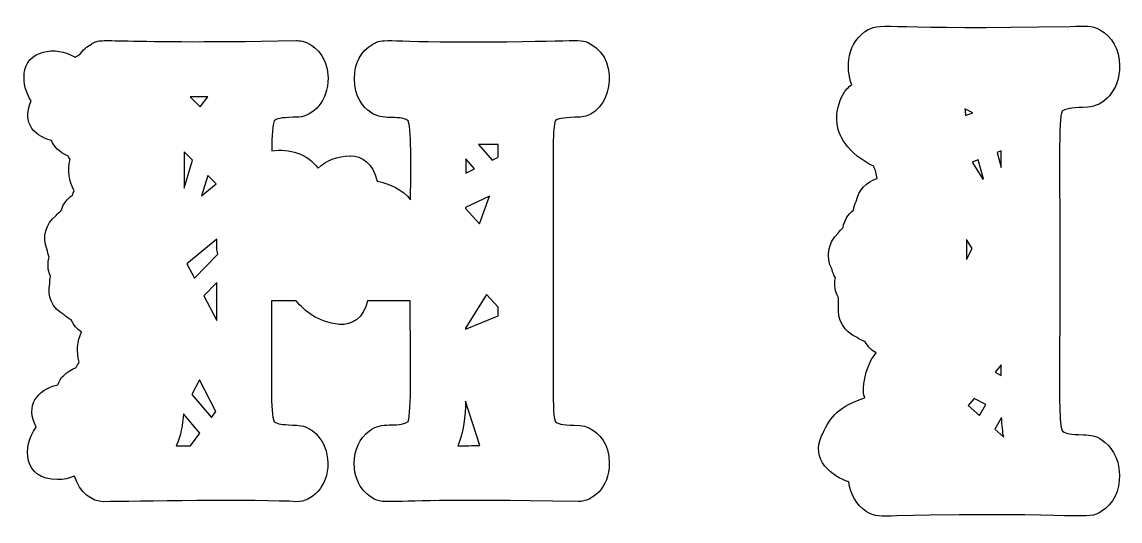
# Model space of a CAD drawing. Header units: millimetres. Extents: x -471 to 1551, y -2688 to 316.
# Drawn here: x 742.4 to 1016.5, y 21.9 to 146.4 of the extents above; entities that cross this region are included whole.
import ezdxf

# ---------------------------------------------------------------- set-up
doc = ezdxf.new("R2010")
doc.units = ezdxf.units.MM
doc.header["$MEASUREMENT"] = 0
doc.layers.add('Layer 1', color=7, linetype='Continuous')

msp = doc.modelspace()

# ---------------------------------------------------------------- linework, layer by layer
at = {"layer": 'Layer 1', "color": 250}
for points, knots in [([(1012.0268, 42.0952), (1010.4602, 43.2747), (1009.1517, 43.33), (1007.3272, 43.4222), (1007.3272, 43.4222), (1004.102, 43.5696), (1003.2174, 43.6249), (1002.0932, 44.3436), (1002.0932, 44.3436), (1001.2638, 46.3893), (1001.356, 51.4574), (1001.4112, 65.7588), (1001.4112, 65.7588), (1001.5587, 116.4402), (1001.0058, 121.5268), (1002.0747, 124.1438), (1002.0747, 124.1438), (1003.4938, 125.0469), (1004.9313, 124.9731), (1008.4697, 125.1205), (1008.4697, 125.1205), (1012.1188, 125.268), (1016.4866, 129.175), (1016.3576, 135.4964), (1016.3576, 135.4964), (1016.2839, 139.514), (1014.5331, 142.7023), (1011.4185, 144.4347), (1011.4185, 144.4347), (1009.4281, 145.6511), (1007.8247, 145.3562), (1004.1204, 145.2825), (1004.1204, 145.2825), (959.1891, 144.3242), (956.9038, 146.3698), (953.6233, 144.4716), (953.6233, 144.4716), (948.2972, 141.5044), (947.8733, 134.7776), (949.5136, 130.7231), (949.5136, 130.7231), (948.6289, 130.1333), (947.8918, 129.3409), (947.3757, 128.3826), (947.3757, 128.3826), (945.0535, 124.1253), (945.2563, 119.5917), (947.9286, 115.961), (947.9286, 115.961), (949.3477, 114.0259), (952.02, 111.6485), (954.9871, 110.4322), (954.9871, 110.4322), (955.411, 109.4738), (955.6874, 108.4049), (955.8902, 107.336), (955.8902, 107.336), (953.2363, 106.5988), (951.1906, 104.4241), (950.6378, 101.6413), (950.6378, 101.6413), (950.2876, 100.9593), (950.048, 100.2222), (949.919, 99.4666), (949.919, 99.4666), (948.4999, 98.3055), (947.6522, 96.8864), (947.3389, 95.154), (947.3389, 95.154), (946.8781, 94.7117), (946.4727, 94.2141), (946.1225, 93.6796), (946.1225, 93.6796), (943.5791, 91.3759), (942.9341, 87.6716), (944.5928, 84.6307), (944.5928, 84.6307), (944.7587, 83.8935), (945.0351, 83.1748), (945.4222, 82.5297), (945.4222, 82.5297), (945.072, 80.742), (945.3485, 79.0465), (946.2146, 77.5353), (946.2146, 77.5353), (946.1409, 76.8903), (946.1409, 76.2452), (946.2331, 75.6002), (946.2331, 75.6002), (945.7723, 72.1723), (947.689, 68.984), (950.8405, 67.7123), (950.8405, 67.7123), (951.4486, 67.2515), (952.1306, 66.8645), (952.8677, 66.6065), (952.8677, 66.6065), (953.5497, 65.3901), (954.4343, 64.4687), (955.5769, 63.8237), (955.5769, 63.8237), (953.8077, 61.6306), (952.8309, 58.9398), (952.4623, 55.3461), (952.4623, 55.3461), (952.3701, 54.4246), (952.4623, 53.5215), (952.7387, 52.6922), (952.7387, 52.6922), (952.7203, 52.6554), (952.7019, 52.6369), (952.7019, 52.6001), (952.7019, 52.6001), (946.528, 50.5912), (944.2243, 48.2138), (942.1233, 43.4406), (942.1233, 43.4406), (942.0311, 43.2379), (941.9574, 43.0351), (941.8653, 42.8692), (941.8653, 42.8692), (940.741, 40.4734), (941.1097, 37.6352), (942.8236, 35.6264), (942.8236, 35.6264), (944.4638, 33.6913), (946.5095, 32.346), (948.7763, 31.7009), (948.7763, 31.7009), (949.1633, 28.4758), (950.693, 26.0431), (953.1257, 24.3107), (953.1257, 24.3107), (955.1898, 22.8363), (956.7932, 23.1127), (960.7003, 23.2049), (960.7003, 23.2049), (1007.8617, 24.2185), (1008.3408, 21.9148), (1011.7871, 24.2738), (1011.7871, 24.2738), (1014.8096, 26.2274), (1016.4314, 29.471), (1016.3392, 33.4149), (1016.3392, 33.4149), (1016.2472, 38.1328), (1013.9435, 40.7314), (1012.0268, 42.0952)], [0, 0, 0, 0, 0.02631579, 0.02631579, 0.02631579, 0.02631579, 0.05263158, 0.05263158, 0.05263158, 0.05263158, 0.07894737, 0.07894737, 0.07894737, 0.07894737, 0.10526316, 0.10526316, 0.10526316, 0.10526316, 0.13157895, 0.13157895, 0.13157895, 0.13157895, 0.15789474, 0.15789474, 0.15789474, 0.15789474, 0.18421053, 0.18421053, 0.18421053, 0.18421053, 0.21052632, 0.21052632, 0.21052632, 0.21052632, 0.23684211, 0.23684211, 0.23684211, 0.23684211, 0.26315789, 0.26315789, 0.26315789, 0.26315789, 0.28947368, 0.28947368, 0.28947368, 0.28947368, 0.31578947, 0.31578947, 0.31578947, 0.31578947, 0.34210526, 0.34210526, 0.34210526, 0.34210526, 0.36842105, 0.36842105, 0.36842105, 0.36842105, 0.39473684, 0.39473684, 0.39473684, 0.39473684, 0.42105263, 0.42105263, 0.42105263, 0.42105263, 0.44736842, 0.44736842, 0.44736842, 0.44736842, 0.47368421, 0.47368421, 0.47368421, 0.47368421, 0.5, 0.5, 0.5, 0.5, 0.52631579, 0.52631579, 0.52631579, 0.52631579, 0.55263158, 0.55263158, 0.55263158, 0.55263158, 0.57894737, 0.57894737, 0.57894737, 0.57894737, 0.60526316, 0.60526316, 0.60526316, 0.60526316, 0.63157895, 0.63157895, 0.63157895, 0.63157895, 0.65789474, 0.65789474, 0.65789474, 0.65789474, 0.68421053, 0.68421053, 0.68421053, 0.68421053, 0.71052632, 0.71052632, 0.71052632, 0.71052632, 0.73684211, 0.73684211, 0.73684211, 0.73684211, 0.76315789, 0.76315789, 0.76315789, 0.76315789, 0.78947368, 0.78947368, 0.78947368, 0.78947368, 0.81578947, 0.81578947, 0.81578947, 0.81578947, 0.84210526, 0.84210526, 0.84210526, 0.84210526, 0.86842105, 0.86842105, 0.86842105, 0.86842105, 0.89473684, 0.89473684, 0.89473684, 0.89473684, 0.92105263, 0.92105263, 0.92105263, 0.92105263, 0.94736842, 0.94736842, 0.94736842, 0.94736842, 1, 1, 1, 1]), ([(884.468, 44.8238), (884.3022, 44.8975), (883.3807, 45.6163), (881.6667, 45.7084), (881.6667, 45.7084), (877.4647, 45.9665), (876.7091, 45.8743), (875.548, 46.6115), (875.548, 46.6115), (874.6081, 49.3207), (875.1057, 52.6564), (874.9583, 101.2922), (874.9583, 101.2922), (874.9214, 114.4694), (874.8293, 119.7218), (875.548, 121.7675), (875.548, 121.7675), (876.7828, 122.5416), (877.778, 122.431), (881.7404, 122.6706), (881.7404, 122.6706), (889.2965, 123.1314), (892.1715, 136.4744), (884.3758, 140.8606), (884.3758, 140.8606), (881.7956, 142.4087), (882.5329, 141.4136), (854.0407, 141.4136), (854.0407, 141.4136), (831.9988, 141.4136), (832.5149, 142.3903), (829.9716, 140.8606), (829.9716, 140.8606), (826.9859, 139.1836), (825.3458, 136.1427), (825.3458, 132.254), (825.3458, 132.254), (825.3458, 127.6466), (827.5389, 125.1402), (829.4003, 123.8501), (829.4003, 123.8501), (832.4043, 121.6017), (836.1824, 123.3525), (838.7809, 121.7491), (838.7809, 121.7491), (839.7209, 119.0768), (839.3891, 107.6136), (839.3707, 102.0478), (839.3707, 102.0478), (837.3618, 104.5727), (834.2288, 106.0655), (831.0405, 106.6553), (831.0405, 106.6553), (829.9532, 111.1705), (827.2624, 113.0135), (824.369, 113.0135), (824.369, 113.0135), (824.3137, 113.0135), (824.2215, 113.0135), (824.2031, 113.0135), (824.2031, 113.0135), (821.0701, 112.9213), (818.3241, 111.8524), (816.2968, 109.9357), (816.2968, 109.9357), (813.4955, 113.4927), (809.2014, 114.8933), (804.7046, 114.2483), (804.7046, 114.2483), (804.7046, 115.8701), (804.7231, 120.2563), (805.3312, 121.7491), (805.3312, 121.7491), (806.5845, 122.5601), (807.4138, 122.4311), (811.4683, 122.6706), (811.4683, 122.6706), (814.8593, 122.8733), (818.877, 126.5777), (818.7664, 132.4383), (818.7664, 132.4383), (818.6374, 138.9439), (814.0668, 140.8237), (813.9931, 140.9343), (813.9931, 140.9343), (812.4819, 141.8005), (810.9154, 141.7268), (810.897, 141.7268), (810.897, 141.7268), (760.75, 140.7869), (762.8509, 142.7773), (759.6995, 140.879), (759.6995, 140.879), (758.5568, 140.234), (757.5616, 139.331), (756.806, 138.262), (756.806, 138.262), (756.3821, 138.0777), (755.995, 137.8382), (755.6265, 137.5617), (755.6265, 137.5617), (750.7242, 140.621), (743.4445, 139.2756), (742.91, 133.5256), (742.91, 133.5256), (742.6889, 131.1297), (743.3155, 128.697), (744.6608, 126.7251), (744.6608, 126.7251), (742.4493, 121.9702), (744.6608, 118.1), (749.7658, 116.7916), (749.7658, 116.7916), (750.3556, 115.2803), (751.5166, 113.935), (753.9125, 112.9398), (753.9125, 112.9398), (754.0046, 112.7001), (754.1705, 112.3868), (754.3548, 112.0736), (754.3548, 112.0736), (753.6913, 109.4382), (754.06, 106.6737), (755.4053, 104.2963), (755.4053, 104.2963), (755.2394, 103.9277), (755.092, 103.5592), (754.9998, 103.1721), (754.9998, 103.1721), (753.6176, 102.2875), (752.604, 100.9237), (752.1616, 99.3387), (752.1616, 99.3387), (751.7009, 98.9886), (751.277, 98.5647), (750.89, 98.0671), (750.89, 98.0671), (748.3098, 96.1504), (747.3515, 92.7594), (748.6048, 89.7554), (748.6048, 89.7554), (748.6969, 89.055), (748.8812, 88.3547), (749.1761, 87.7097), (749.1761, 87.7097), (748.6785, 86.1431), (748.7706, 84.4476), (749.4525, 82.9548), (749.4525, 82.9548), (749.3235, 82.365), (749.2682, 81.7569), (749.2867, 81.1671), (749.2867, 81.1671), (748.5495, 78.0894), (749.9686, 74.8273), (752.8805, 73.316), (752.8805, 73.316), (753.4149, 72.8184), (754.0047, 72.4129), (754.6497, 72.1181), (754.6497, 72.1181), (755.1657, 70.8465), (756.0688, 69.7775), (757.2114, 69.0588), (757.2114, 69.0588), (756.1425, 66.7182), (755.9214, 64.0643), (756.6217, 61.5579), (756.6217, 61.5579), (756.3821, 61.1525), (756.1057, 60.618), (755.9214, 60.1757), (755.9214, 60.1757), (753.1385, 59.1068), (751.8484, 57.5403), (751.2955, 55.8448), (751.2955, 55.8448), (746.0247, 54.6653), (743.1681, 50.7029), (745.8957, 45.303), (745.8957, 45.303), (742.3572, 40.4744), (742.652, 32.2364), (751.2219, 32.2364), (751.2219, 32.2364), (752.7146, 32.2364), (754.1522, 32.5312), (755.4975, 33.121), (755.4975, 33.121), (756.6586, 29.0112), (759.9206, 26.7259), (762.7219, 26.7259), (762.7219, 26.7259), (762.7219, 26.7259), (762.8141, 26.7259), (762.8141, 26.7259), (762.8141, 26.7259), (769.6146, 26.8365), (801.7927, 27.3341), (811.0075, 26.7259), (811.0075, 26.7259), (814.5275, 26.7259), (818.8401, 30.375), (818.7111, 36.4015), (818.7111, 36.4015), (818.6005, 42.1515), (814.6935, 45.561), (811.3945, 45.7637), (811.3945, 45.7637), (810.8416, 45.8005), (810.344, 45.819), (809.8464, 45.8558), (809.8464, 45.8558), (807.1557, 46.0217), (806.3632, 45.9848), (805.2943, 46.6852), (805.2943, 46.6852), (804.2991, 49.1179), (804.7414, 56.2501), (804.6862, 76.8176), (804.6862, 76.8176), (804.6862, 76.8176), (810.7864, 76.8177), (810.7864, 76.8177), (810.7864, 76.8177), (812.9243, 74.2743), (816.0757, 71.5099), (821.5677, 70.957), (821.5677, 70.957), (824.7745, 70.6252), (827.7232, 72.5973), (828.5894, 76.8177), (828.5894, 76.8177), (828.5894, 76.8177), (839.297, 76.8177), (839.297, 76.8177), (839.297, 76.8177), (839.2786, 60.1757), (839.684, 49.5049), (838.7441, 46.7221), (838.7441, 46.7221), (835.9612, 45.0081), (832.1463, 46.9432), (829.1054, 44.4368), (829.1054, 44.4368), (826.6174, 42.5201), (825.3089, 39.7004), (825.3089, 36.2541), (825.3089, 36.2541), (825.3089, 30.2644), (829.5109, 26.7629), (832.9757, 26.7629), (832.9757, 26.7629), (840.7898, 26.7629), (845.471, 27.3895), (881.2612, 26.7629), (881.2612, 26.7629), (884.7813, 26.7629), (888.9648, 30.1723), (888.9648, 36.291), (888.9648, 36.291), (888.9833, 41.4512), (886.1635, 43.8655), (884.468, 44.8238)], [0, 0, 0, 0, 0.01492537, 0.01492537, 0.01492537, 0.01492537, 0.02985075, 0.02985075, 0.02985075, 0.02985075, 0.04477612, 0.04477612, 0.04477612, 0.04477612, 0.05970149, 0.05970149, 0.05970149, 0.05970149, 0.07462687, 0.07462687, 0.07462687, 0.07462687, 0.08955224, 0.08955224, 0.08955224, 0.08955224, 0.10447761, 0.10447761, 0.10447761, 0.10447761, 0.11940299, 0.11940299, 0.11940299, 0.11940299, 0.13432836, 0.13432836, 0.13432836, 0.13432836, 0.14925373, 0.14925373, 0.14925373, 0.14925373, 0.1641791, 0.1641791, 0.1641791, 0.1641791, 0.17910448, 0.17910448, 0.17910448, 0.17910448, 0.19402985, 0.19402985, 0.19402985, 0.19402985, 0.20895522, 0.20895522, 0.20895522, 0.20895522, 0.2238806, 0.2238806, 0.2238806, 0.2238806, 0.23880597, 0.23880597, 0.23880597, 0.23880597, 0.25373134, 0.25373134, 0.25373134, 0.25373134, 0.26865672, 0.26865672, 0.26865672, 0.26865672, 0.28358209, 0.28358209, 0.28358209, 0.28358209, 0.29850746, 0.29850746, 0.29850746, 0.29850746, 0.31343284, 0.31343284, 0.31343284, 0.31343284, 0.32835821, 0.32835821, 0.32835821, 0.32835821, 0.34328358, 0.34328358, 0.34328358, 0.34328358, 0.35820896, 0.35820896, 0.35820896, 0.35820896, 0.37313433, 0.37313433, 0.37313433, 0.37313433, 0.3880597, 0.3880597, 0.3880597, 0.3880597, 0.40298507, 0.40298507, 0.40298507, 0.40298507, 0.41791045, 0.41791045, 0.41791045, 0.41791045, 0.43283582, 0.43283582, 0.43283582, 0.43283582, 0.44776119, 0.44776119, 0.44776119, 0.44776119, 0.46268657, 0.46268657, 0.46268657, 0.46268657, 0.47761194, 0.47761194, 0.47761194, 0.47761194, 0.49253731, 0.49253731, 0.49253731, 0.49253731, 0.50746269, 0.50746269, 0.50746269, 0.50746269, 0.52238806, 0.52238806, 0.52238806, 0.52238806, 0.53731343, 0.53731343, 0.53731343, 0.53731343, 0.55223881, 0.55223881, 0.55223881, 0.55223881, 0.56716418, 0.56716418, 0.56716418, 0.56716418, 0.58208955, 0.58208955, 0.58208955, 0.58208955, 0.59701493, 0.59701493, 0.59701493, 0.59701493, 0.6119403, 0.6119403, 0.6119403, 0.6119403, 0.62686567, 0.62686567, 0.62686567, 0.62686567, 0.64179104, 0.64179104, 0.64179104, 0.64179104, 0.65671642, 0.65671642, 0.65671642, 0.65671642, 0.67164179, 0.67164179, 0.67164179, 0.67164179, 0.68656716, 0.68656716, 0.68656716, 0.68656716, 0.70149254, 0.70149254, 0.70149254, 0.70149254, 0.71641791, 0.71641791, 0.71641791, 0.71641791, 0.73134328, 0.73134328, 0.73134328, 0.73134328, 0.74626866, 0.74626866, 0.74626866, 0.74626866, 0.76119403, 0.76119403, 0.76119403, 0.76119403, 0.7761194, 0.7761194, 0.7761194, 0.7761194, 0.79104478, 0.79104478, 0.79104478, 0.79104478, 0.80597015, 0.80597015, 0.80597015, 0.80597015, 0.82089552, 0.82089552, 0.82089552, 0.82089552, 0.8358209, 0.8358209, 0.8358209, 0.8358209, 0.85074627, 0.85074627, 0.85074627, 0.85074627, 0.86567164, 0.86567164, 0.86567164, 0.86567164, 0.88059701, 0.88059701, 0.88059701, 0.88059701, 0.89552239, 0.89552239, 0.89552239, 0.89552239, 0.91044776, 0.91044776, 0.91044776, 0.91044776, 0.92537313, 0.92537313, 0.92537313, 0.92537313, 0.94029851, 0.94029851, 0.94029851, 0.94029851, 0.95522388, 0.95522388, 0.95522388, 0.95522388, 0.97014925, 0.97014925, 0.97014925, 0.97014925, 1, 1, 1, 1]), ([(786.8279, 125.1769), (786.8279, 125.1769), (784.3215, 127.6834), (784.3215, 127.6834), (784.3215, 127.6834), (785.8327, 127.6834), (787.3071, 127.6834), (788.7999, 127.6834), (788.7999, 127.6834), (788.7999, 127.6834), (786.8279, 125.1769), (786.8279, 125.1769)], [0, 0, 0, 0, 0.25, 0.25, 0.25, 0.25, 0.5, 0.5, 0.5, 0.5, 1, 1, 1, 1]), ([(977.7293, 124.7335), (977.7293, 124.7335), (979.7013, 123.7015), (979.7013, 123.7015), (979.7013, 123.7015), (979.7013, 123.7015), (977.932, 123.0195), (977.932, 123.0195), (977.932, 123.0195), (977.8767, 123.6462), (977.803, 124.199), (977.7293, 124.7335)], [0, 0, 0, 0, 0.25, 0.25, 0.25, 0.25, 0.5, 0.5, 0.5, 0.5, 1, 1, 1, 1]), ([(861.2467, 112.6448), (861.2467, 112.6448), (859.7723, 111.9261), (859.7723, 111.9261), (859.7723, 111.9261), (859.7723, 111.9261), (856.2891, 115.8332), (856.2891, 115.8332), (856.2891, 115.8332), (856.2891, 115.8332), (861.2282, 115.8332), (861.2282, 115.8332), (861.2282, 115.8332), (861.2467, 115.483), (861.2467, 115.6304), (861.2467, 112.6448)], [0, 0, 0, 0, 0.2, 0.2, 0.2, 0.2, 0.4, 0.4, 0.4, 0.4, 0.6, 0.6, 0.6, 0.6, 1, 1, 1, 1]), ([(782.8287, 113.9902), (782.8287, 113.9902), (784.9481, 111.8708), (784.9481, 111.8708), (784.9481, 111.8708), (784.9481, 111.8708), (782.8471, 104.9413), (782.8471, 104.9413), (782.8471, 104.9413), (782.8471, 108.793), (782.8471, 111.7049), (782.8287, 113.9902)], [0, 0, 0, 0, 0.25, 0.25, 0.25, 0.25, 0.5, 0.5, 0.5, 0.5, 1, 1, 1, 1]), ([(986.8335, 110.082), (986.8335, 110.082), (985.8014, 113.8416), (985.8014, 113.8416), (985.8014, 113.8416), (985.8014, 113.8416), (986.8519, 114.2471), (986.8519, 114.2471), (986.8519, 114.2471), (986.8335, 113.0491), (986.8335, 111.6853), (986.8335, 110.082)], [0, 0, 0, 0, 0.25, 0.25, 0.25, 0.25, 0.5, 0.5, 0.5, 0.5, 1, 1, 1, 1]), ([(853.1561, 112.2578), (853.1561, 112.2578), (855.3677, 109.7698), (855.3677, 109.7698), (855.3677, 109.7698), (855.3677, 109.7698), (853.1561, 108.7008), (853.1561, 108.7008), (853.1561, 108.7008), (853.1561, 109.9541), (853.1561, 111.1336), (853.1561, 112.2578)], [0, 0, 0, 0, 0.25, 0.25, 0.25, 0.25, 0.5, 0.5, 0.5, 0.5, 1, 1, 1, 1]), ([(982.2077, 107.1885), (982.2077, 107.1885), (979.5723, 111.4273), (979.5723, 111.4273), (979.5723, 111.4273), (979.5723, 111.4273), (981.0836, 112.0171), (981.0836, 112.0171), (981.0836, 112.0171), (981.0836, 112.0171), (982.4105, 107.2438), (982.4105, 107.2438), (982.4105, 107.2438), (982.4105, 107.2438), (982.2077, 107.1885), (982.2077, 107.1885)], [0, 0, 0, 0, 0.2, 0.2, 0.2, 0.2, 0.4, 0.4, 0.4, 0.4, 0.6, 0.6, 0.6, 0.6, 1, 1, 1, 1]), ([(787.178, 103.0062), (787.178, 103.0062), (788.7261, 108.0927), (788.7261, 108.0927), (788.7261, 108.0927), (788.7261, 108.0927), (790.8087, 106.0102), (790.8087, 106.0102), (790.8087, 106.0102), (790.8087, 106.0102), (787.178, 103.0062), (787.178, 103.0062)], [0, 0, 0, 0, 0.25, 0.25, 0.25, 0.25, 0.5, 0.5, 0.5, 0.5, 1, 1, 1, 1]), ([(853.0823, 99.8547), (853.0823, 99.9284), (853.0823, 100.0021), (853.0823, 100.0758), (853.0823, 100.0758), (853.0823, 100.0758), (859.0351, 102.9693), (859.0351, 102.9693), (859.0351, 102.9693), (859.0351, 102.9693), (856.6024, 96.0582), (856.6024, 96.0582), (856.6024, 96.0582), (856.6024, 96.0582), (853.0823, 99.8547), (853.0823, 99.8547)], [0, 0, 0, 0, 0.2, 0.2, 0.2, 0.2, 0.4, 0.4, 0.4, 0.4, 0.6, 0.6, 0.6, 0.6, 1, 1, 1, 1]), ([(791.251, 88.4467), (791.251, 88.4467), (785.4456, 82.4756), (785.4456, 82.4756), (785.4456, 82.4756), (785.4456, 82.4756), (783.5474, 86.0693), (783.5474, 86.0693), (783.5474, 86.0693), (783.5474, 86.0693), (790.9745, 92.2064), (790.9745, 92.2064), (790.9745, 92.2064), (790.9745, 90.3634), (790.8824, 89.6078), (791.251, 88.4467)], [0, 0, 0, 0, 0.2, 0.2, 0.2, 0.2, 0.4, 0.4, 0.4, 0.4, 0.6, 0.6, 0.6, 0.6, 1, 1, 1, 1]), ([(978.1348, 87.1556), (978.1348, 88.9063), (978.1348, 90.5466), (978.1532, 92.1131), (978.1532, 92.1131), (978.1532, 92.1131), (979.5539, 89.8647), (979.5539, 89.8647), (979.5539, 89.8647), (979.5539, 89.8647), (978.1348, 87.1556), (978.1348, 87.1556)], [0, 0, 0, 0, 0.25, 0.25, 0.25, 0.25, 0.5, 0.5, 0.5, 0.5, 1, 1, 1, 1]), ([(787.7678, 78.0708), (787.7678, 78.0708), (790.993, 81.3697), (790.993, 81.3697), (790.993, 81.3697), (791.0114, 77.7759), (791.0114, 74.606), (791.0114, 71.9153), (791.0114, 71.9153), (791.0114, 71.9153), (787.7678, 78.0708), (787.7678, 78.0708)], [0, 0, 0, 0, 0.25, 0.25, 0.25, 0.25, 0.5, 0.5, 0.5, 0.5, 1, 1, 1, 1]), ([(861.2651, 73.1133), (861.2651, 73.1133), (853.0639, 69.7591), (853.0639, 69.7591), (853.0639, 69.7591), (853.0639, 69.8512), (853.0639, 69.9249), (853.0639, 70.0171), (853.0639, 70.0171), (853.0639, 70.0171), (858.3348, 78.421), (858.3348, 78.421), (858.3348, 78.421), (858.3348, 78.421), (861.2651, 75.2511), (861.2651, 75.2511), (861.2651, 75.2511), (861.2651, 75.2511), (861.2651, 73.1133), (861.2651, 73.1133)], [0, 0, 0, 0, 0.16666667, 0.16666667, 0.16666667, 0.16666667, 0.33333333, 0.33333333, 0.33333333, 0.33333333, 0.5, 0.5, 0.5, 0.5, 0.66666667, 0.66666667, 0.66666667, 0.66666667, 1, 1, 1, 1]), ([(986.8151, 60.8934), (986.8151, 59.9535), (986.8151, 59.0689), (986.8151, 58.2396), (986.8151, 58.2396), (986.8151, 58.2396), (985.3223, 59.0136), (985.3223, 59.0136), (985.3223, 59.0136), (985.3223, 59.0136), (986.8151, 60.8934), (986.8151, 60.8934)], [0, 0, 0, 0, 0.25, 0.25, 0.25, 0.25, 0.5, 0.5, 0.5, 0.5, 1, 1, 1, 1]), ([(784.7638, 53.5042), (784.7638, 53.5042), (786.662, 57.1164), (786.662, 57.1164), (786.662, 57.1164), (786.662, 57.1164), (790.7903, 49.2653), (790.7903, 49.2653), (790.7903, 49.2653), (790.7903, 49.2653), (789.6477, 47.7172), (789.6477, 47.7172), (789.6477, 47.7172), (789.6477, 47.7172), (784.7638, 53.5042), (784.7638, 53.5042)], [0, 0, 0, 0, 0.2, 0.2, 0.2, 0.2, 0.4, 0.4, 0.4, 0.4, 0.6, 0.6, 0.6, 0.6, 1, 1, 1, 1]), ([(982.9449, 50.9783), (982.9449, 50.9783), (981.3968, 48.2323), (981.3968, 48.2323), (981.3968, 48.2323), (981.3968, 48.2323), (978.6139, 50.7018), (978.6139, 50.7018), (978.6139, 50.7018), (978.6139, 50.7018), (980.033, 52.4895), (980.033, 52.4895), (980.033, 52.4895), (980.033, 52.4895), (982.9449, 50.9783), (982.9449, 50.9783)], [0, 0, 0, 0, 0.2, 0.2, 0.2, 0.2, 0.4, 0.4, 0.4, 0.4, 0.6, 0.6, 0.6, 0.6, 1, 1, 1, 1]), ([(851.1657, 40.6956), (852.7323, 44.0314), (853.0086, 48.1412), (853.0824, 51.8455), (853.0824, 51.8455), (853.0824, 51.8455), (856.6394, 40.714), (856.6394, 40.714), (856.6394, 40.714), (854.7963, 40.714), (852.9902, 40.6956), (851.1657, 40.6956)], [0, 0, 0, 0, 0.25, 0.25, 0.25, 0.25, 0.5, 0.5, 0.5, 0.5, 1, 1, 1, 1]), ([(786.7542, 43.8286), (786.7542, 43.8286), (784.4136, 40.6956), (784.4136, 40.6956), (784.4136, 40.6956), (783.2341, 40.6956), (782.0546, 40.6956), (780.8936, 40.6771), (780.8936, 40.6771), (782.0362, 43.1283), (782.4601, 45.948), (782.6628, 48.6572), (782.6628, 48.6572), (782.6628, 48.6572), (786.7542, 43.8286), (786.7542, 43.8286)], [0, 0, 0, 0, 0.2, 0.2, 0.2, 0.2, 0.4, 0.4, 0.4, 0.4, 0.6, 0.6, 0.6, 0.6, 1, 1, 1, 1]), ([(987.4417, 42.8509), (987.4417, 42.8509), (985.2486, 44.8044), (985.2486, 44.8044), (985.2486, 44.8044), (985.2486, 44.8044), (986.9073, 47.7716), (986.9073, 47.7716), (986.9073, 47.7716), (987.0178, 45.6153), (987.1837, 44.1962), (987.4417, 42.8509)], [0, 0, 0, 0, 0.25, 0.25, 0.25, 0.25, 0.5, 0.5, 0.5, 0.5, 1, 1, 1, 1])]:
    msp.add_open_spline(points, degree=3, knots=knots, dxfattribs=at)

doc.saveas('drawing.dxf')
